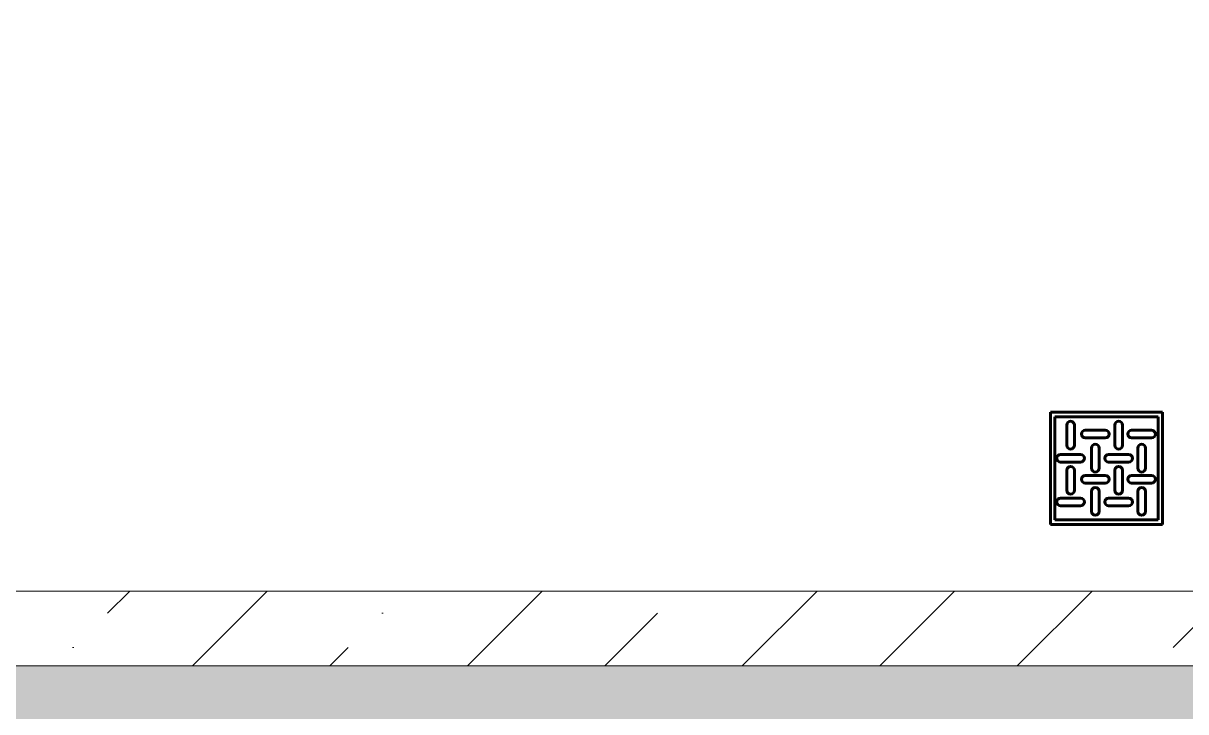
# Model space of a CAD drawing. Header units: millimetres. Extents: x -34838 to 729576, y -214038 to 121482.
# Drawn here: x 532465 to 535574, y -89268 to -87428 of the extents above; entities that cross this region are included whole.
import ezdxf

# ---------------------------------------------------------------- set-up
doc = ezdxf.new("R2010")
doc.units = ezdxf.units.MM
doc.header["$MEASUREMENT"] = 0
doc.layers.add('0_Ном._пера__202', color=7, linetype='Continuous', lineweight=13, true_color=0xe89b00)
doc.layers.add('АБ _ 0 _ СТІНИ _ ЗОВНІШНІ .3D', color=7, linetype='Continuous')
doc.layers.add('АБ _ 0 _ СТІНИ _ ЗОВНІШНІ .3D_Ном._пера__47', color=7, linetype='Continuous', lineweight=20)
doc.layers.add('АП _ 0 _ ОБЛАДНАННЯ (НИЖНЄ).3D_Ном._пера__6', color=7, linetype='Continuous', lineweight=60)

# ---------------------------------------------------------------- blocks, each defined once
blk = doc.blocks.new('Стена_66_1', base_point=(537245.8, -89045.7))
at = {"layer": 'АБ _ 0 _ СТІНИ _ ЗОВНІШНІ .3D', "linetype": 'Continuous', "lineweight": 0, "true_color": 0x000000}
h = blk.add_hatch(dxfattribs=at)
h.set_pattern_fill('М___БЕТОН_АРМОВАНИЙ___З__C0', color=18, style=0, pattern_type=2)
h.set_pattern_definition([(45, (518441.76, -97737.7), (-367.696, 367.696), []), (45, (518257.9, -97553.85), (-367.696, 367.696), [390, -130, 0, -130])])
h.paths.add_polyline_path([(524741.8, -89145.7), (537145.8, -89145.7), (537145.8, -88945.7), (524741.8, -88945.7)])
at = {"layer": 'АБ _ 0 _ СТІНИ _ ЗОВНІШНІ .3D_Ном._пера__47', "color": 7, "linetype": 'Continuous', "lineweight": 20, "flags": 128}
for points in [[(537145.8, -88945.7), (524741.8, -88945.7)], [(524541.8, -89145.7), (537345.8, -89145.7)]]:
    blk.add_lwpolyline(points, dxfattribs=at)

msp = doc.modelspace()

# ---------------------------------------------------------------- hatches: boundary and pattern name
at = {"layer": '0_Ном._пера__202', "linetype": 'Continuous', "lineweight": 0, "true_color": 0x3a2600}
h = msp.add_hatch(color=38, dxfattribs=at)
h.paths.add_polyline_path([(537345.8, -89145.7), (537345.8, -85887.7), (549367.8, -85887.7), (549367.8, -91535.7), (548746.8, -91535.7), (548466.8, -91537.7), (548466.8, -91937.7), (548746.8, -91937.7), (548746.8, -93917.7), (524541.8, -93917.7), (524541.8, -91939.1), (524641.8, -91937.7), (524641.8, -91537.7), (524541.8, -91535.7), (524541.8, -89145.7)])
h.paths.add_polyline_path([(548441.8, -93667.7), (548441.8, -93567.7), (540441.8, -93567.7), (540441.8, -89237.7), (546311.8, -89237.7), (546311.8, -86887.7), (546215.8, -86887.7), (546211.8, -86887.7), (546211.8, -89137.7), (540441.8, -89137.7), (540441.8, -88437.7), (539841.8, -88437.7), (539841.8, -88542.3), (538499.8, -88542.3), (538499.8, -86772.3), (538399.8, -86772.3), (538399.8, -88642.3), (539841.8, -88642.3), (539841.8, -88900), (539841.8, -89237.7), (540341.8, -89237.7), (540341.8, -93567.7), (528441.8, -93567.7), (528441.8, -93667.7)], flags=0)
h.paths.add_polyline_path([(530641.8, -91937.7), (530241.8, -91937.7), (530241.8, -91537.7), (530641.8, -91537.7)], flags=0)
h.paths.add_polyline_path([(536241.8, -91537.7), (536641.8, -91537.7), (536641.8, -91937.7), (536241.8, -91937.7)], flags=0)
h.paths.add_polyline_path([(542641.8, -91937.7), (542241.8, -91937.7), (542241.8, -91537.7), (542641.8, -91537.7)], flags=0)
h.paths.add_polyline_path([(548016.8, -91937.7), (548016.8, -91537.7), (548416.8, -91537.7), (548416.8, -91937.7)], flags=0)

# ---------------------------------------------------------------- linework, layer by layer
at = {"layer": 'АП _ 0 _ ОБЛАДНАННЯ (НИЖНЄ).3D_Ном._пера__6', "color": 7, "linetype": 'Continuous', "lineweight": 60}
for p, q in [((535511.8, -88467.7), (535211.8, -88467.7)), ((535211.8, -88467.7), (535211.8, -88767.7)), ((535223.9, -88479.9), (535223.9, -88617.7)), ((535361.8, -88479.9), (535223.9, -88479.9)), ((535499.6, -88479.9), (535361.8, -88479.9)), ((535499.6, -88617.7), (535499.6, -88479.9)), ((535511.8, -88767.7), (535511.8, -88467.7)), ((535255.3, -88555.9), (535255.3, -88502.3)), ((535275.9, -88502.3), (535275.9, -88555.9)), ((535305.1, -88515.9), (535358.6, -88515.9)), ((535383.9, -88555.9), (535383.9, -88502.3)), ((535404.5, -88502.3), (535404.5, -88555.9)), ((535428.9, -88515.9), (535482.4, -88515.9)), ((535358.6, -88536.6), (535305.1, -88536.6)), ((535482.4, -88536.6), (535428.9, -88536.6)), ((535321.5, -88617.3), (535321.5, -88563.8)), ((535342.2, -88563.8), (535342.2, -88617.3)), ((535445.4, -88617.3), (535445.4, -88563.8)), ((535466, -88563.8), (535466, -88617.3)), ((535238.8, -88580.5), (535292.4, -88580.5)), ((535292.4, -88601.1), (535238.8, -88601.1)), ((535367.4, -88580.5), (535421, -88580.5)), ((535421, -88601.1), (535367.4, -88601.1)), ((535223.9, -88617.7), (535223.9, -88755.5)), ((535255.3, -88676.5), (535255.3, -88623)), ((535275.9, -88623), (535275.9, -88676.5)), ((535305.1, -88636.6), (535358.6, -88636.6)), ((535383.9, -88676.5), (535383.9, -88623)), ((535404.5, -88623), (535404.5, -88676.5)), ((535428.9, -88636.6), (535482.4, -88636.6)), ((535499.6, -88755.5), (535499.6, -88617.7)), ((535358.6, -88657.2), (535305.1, -88657.2)), ((535482.4, -88657.2), (535428.9, -88657.2)), ((535238.8, -88697.2), (535292.4, -88697.2)), ((535321.5, -88732.9), (535321.5, -88679.4)), ((535342.2, -88679.4), (535342.2, -88732.9)), ((535367.4, -88697.2), (535421, -88697.2)), ((535367.4, -88697.2), (535421, -88697.2)), ((535445.4, -88732.9), (535445.4, -88679.4)), ((535466, -88679.4), (535466, -88732.9)), ((535292.4, -88717.8), (535238.8, -88717.8)), ((535421, -88717.8), (535367.4, -88717.8)), ((535421, -88717.8), (535367.4, -88717.8)), ((535223.9, -88755.5), (535361.8, -88755.5)), ((535361.8, -88755.5), (535499.6, -88755.5)), ((535211.8, -88767.7), (535511.8, -88767.7))]:
    msp.add_line(p, q, dxfattribs=at)
for centre, start, end in [((535265.6, -88502.3), 0, 180), ((535305.1, -88526.3), 90, 270), ((535358.6, -88526.3), 270, 90), ((535394.2, -88502.3), 0, 180), ((535428.9, -88526.3), 90, 270), ((535482.4, -88526.3), 270, 90), ((535265.6, -88555.9), 180, 0), ((535331.8, -88563.8), 0, 180), ((535394.2, -88555.9), 180, 0), ((535455.7, -88563.8), 0, 180), ((535238.8, -88590.8), 90, 270), ((535292.4, -88590.8), 270, 90), ((535367.4, -88590.8), 90, 270), ((535421, -88590.8), 270, 90), ((535265.6, -88623), 0, 180), ((535305.1, -88646.9), 90, 270), ((535331.8, -88617.3), 180, 0), ((535358.6, -88646.9), 270, 90), ((535394.2, -88623), 0, 180), ((535428.9, -88646.9), 90, 270), ((535455.7, -88617.3), 180, 0), ((535482.4, -88646.9), 270, 90), ((535331.8, -88679.4), 0, 180), ((535455.7, -88679.4), 0, 180), ((535238.8, -88707.5), 90, 270), ((535265.6, -88676.5), 180, 0), ((535292.4, -88707.5), 270, 90), ((535367.4, -88707.5), 90, 270), ((535367.4, -88707.5), 90, 270), ((535394.2, -88676.5), 180, 0), ((535421, -88707.5), 270, 90), ((535421, -88707.5), 270, 90), ((535331.8, -88732.9), 180, 0), ((535455.7, -88732.9), 180, 0)]:
    msp.add_arc(centre, 10.3, start, end, dxfattribs=at)

# ---------------------------------------------------------------- block references
at = {"layer": 'АБ _ 0 _ СТІНИ _ ЗОВНІШНІ .3D', "color": 7, "lineweight": 20}
msp.add_blockref('Стена_66_1', (537245.8, -89045.7), dxfattribs=at)

doc.saveas('drawing.dxf')
